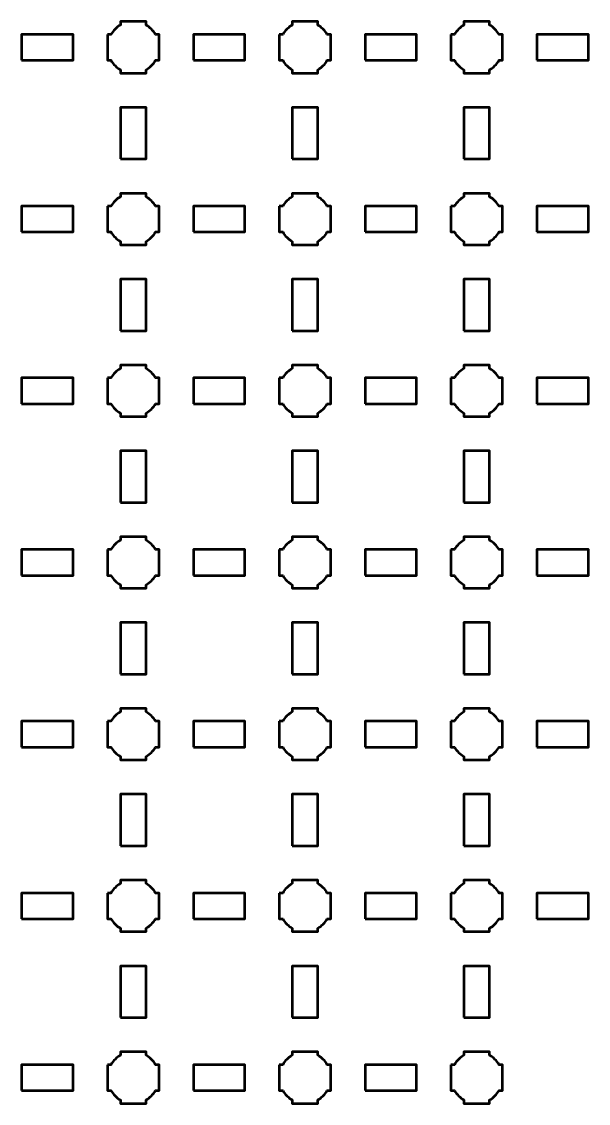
# Model space of a CAD drawing. Header units: centimetres. Extents: x -25.2 to 4.2, y -29.6 to -0.1.
# Drawn here: x -9.8 to -3.2, y -27.15 to -14.55 of the extents above; entities that cross this region are included whole.
import ezdxf

# ---------------------------------------------------------------- set-up
doc = ezdxf.new("R2010")
doc.units = ezdxf.units.CM
doc.header["$MEASUREMENT"] = 0
doc.layers.add('Layer 1', color=7, linetype='Continuous')

msp = doc.modelspace()

# ---------------------------------------------------------------- linework, layer by layer
at = {"layer": 'Layer 1', "lineweight": 53}
for points in [[(-9.8, -15), (-9.2, -15), (-9.2, -14.7), (-9.8, -14.7), (-9.8, -15)], [(-7.8, -15), (-7.2, -15), (-7.2, -14.7), (-7.8, -14.7), (-7.8, -15)], [(-5.8, -15), (-5.2, -15), (-5.2, -14.7), (-5.8, -14.7), (-5.8, -15)], [(-3.8, -15), (-3.2, -15), (-3.2, -14.7), (-3.8, -14.7), (-3.8, -15)], [(-8.65, -16.15), (-8.35, -16.15), (-8.35, -15.55), (-8.65, -15.55), (-8.65, -16.15)], [(-6.65, -16.15), (-6.35, -16.15), (-6.35, -15.55), (-6.65, -15.55), (-6.65, -16.15)], [(-4.65, -16.15), (-4.35, -16.15), (-4.35, -15.55), (-4.65, -15.55), (-4.65, -16.15)], [(-9.8, -17), (-9.2, -17), (-9.2, -16.7), (-9.8, -16.7), (-9.8, -17)], [(-7.8, -17), (-7.2, -17), (-7.2, -16.7), (-7.8, -16.7), (-7.8, -17)], [(-5.8, -17), (-5.2, -17), (-5.2, -16.7), (-5.8, -16.7), (-5.8, -17)], [(-3.8, -17), (-3.2, -17), (-3.2, -16.7), (-3.8, -16.7), (-3.8, -17)], [(-8.65, -18.15), (-8.35, -18.15), (-8.35, -17.55), (-8.65, -17.55), (-8.65, -18.15)], [(-6.65, -18.15), (-6.35, -18.15), (-6.35, -17.55), (-6.65, -17.55), (-6.65, -18.15)], [(-4.65, -18.15), (-4.35, -18.15), (-4.35, -17.55), (-4.65, -17.55), (-4.65, -18.15)], [(-9.8, -19), (-9.2, -19), (-9.2, -18.7), (-9.8, -18.7), (-9.8, -19)], [(-7.8, -19), (-7.2, -19), (-7.2, -18.7), (-7.8, -18.7), (-7.8, -19)], [(-5.8, -19), (-5.2, -19), (-5.2, -18.7), (-5.8, -18.7), (-5.8, -19)], [(-3.8, -19), (-3.2, -19), (-3.2, -18.7), (-3.8, -18.7), (-3.8, -19)], [(-8.65, -20.15), (-8.35, -20.15), (-8.35, -19.55), (-8.65, -19.55), (-8.65, -20.15)], [(-6.65, -20.15), (-6.35, -20.15), (-6.35, -19.55), (-6.65, -19.55), (-6.65, -20.15)], [(-4.65, -20.15), (-4.35, -20.15), (-4.35, -19.55), (-4.65, -19.55), (-4.65, -20.15)], [(-9.8, -21), (-9.2, -21), (-9.2, -20.7), (-9.8, -20.7), (-9.8, -21)], [(-7.8, -21), (-7.2, -21), (-7.2, -20.7), (-7.8, -20.7), (-7.8, -21)], [(-5.8, -21), (-5.2, -21), (-5.2, -20.7), (-5.8, -20.7), (-5.8, -21)], [(-3.8, -21), (-3.2, -21), (-3.2, -20.7), (-3.8, -20.7), (-3.8, -21)], [(-8.65, -22.15), (-8.35, -22.15), (-8.35, -21.55), (-8.65, -21.55), (-8.65, -22.15)], [(-6.65, -22.15), (-6.35, -22.15), (-6.35, -21.55), (-6.65, -21.55), (-6.65, -22.15)], [(-4.65, -22.15), (-4.35, -22.15), (-4.35, -21.55), (-4.65, -21.55), (-4.65, -22.15)], [(-9.8, -23), (-9.2, -23), (-9.2, -22.7), (-9.8, -22.7), (-9.8, -23)], [(-7.8, -23), (-7.2, -23), (-7.2, -22.7), (-7.8, -22.7), (-7.8, -23)], [(-5.8, -23), (-5.2, -23), (-5.2, -22.7), (-5.8, -22.7), (-5.8, -23)], [(-3.8, -23), (-3.2, -23), (-3.2, -22.7), (-3.8, -22.7), (-3.8, -23)], [(-8.65, -24.15), (-8.35, -24.15), (-8.35, -23.55), (-8.65, -23.55), (-8.65, -24.15)], [(-6.65, -24.15), (-6.35, -24.15), (-6.35, -23.55), (-6.65, -23.55), (-6.65, -24.15)], [(-4.65, -24.15), (-4.35, -24.15), (-4.35, -23.55), (-4.65, -23.55), (-4.65, -24.15)], [(-9.8, -25), (-9.2, -25), (-9.2, -24.7), (-9.8, -24.7), (-9.8, -25)], [(-7.8, -25), (-7.2, -25), (-7.2, -24.7), (-7.8, -24.7), (-7.8, -25)], [(-5.8, -25), (-5.2, -25), (-5.2, -24.7), (-5.8, -24.7), (-5.8, -25)], [(-3.8, -25), (-3.2, -25), (-3.2, -24.7), (-3.8, -24.7), (-3.8, -25)], [(-8.65, -26.15), (-8.35, -26.15), (-8.35, -25.55), (-8.65, -25.55), (-8.65, -26.15)], [(-6.65, -26.15), (-6.35, -26.15), (-6.35, -25.55), (-6.65, -25.55), (-6.65, -26.15)], [(-4.65, -26.15), (-4.35, -26.15), (-4.35, -25.55), (-4.65, -25.55), (-4.65, -26.15)], [(-9.8, -27), (-9.2, -27), (-9.2, -26.7), (-9.8, -26.7), (-9.8, -27)], [(-7.8, -27), (-7.2, -27), (-7.2, -26.7), (-7.8, -26.7), (-7.8, -27)], [(-5.8, -27), (-5.2, -27), (-5.2, -26.7), (-5.8, -26.7), (-5.8, -27)]]:
    msp.add_lwpolyline(points, close=True, dxfattribs=at)
for points in [[(-8.8, -14.7), (-8.8, -14.7), (-8.75985, -14.7), (-8.75985, -14.7), (-8.75985, -14.7), (-8.7335, -14.65447), (-8.69553, -14.6165), (-8.65, -14.59015), (-8.65, -14.59015), (-8.65, -14.59015), (-8.65, -14.55), (-8.65, -14.55), (-8.65, -14.55), (-8.65, -14.55), (-8.5, -14.55), (-8.5, -14.55), (-8.5, -14.55), (-8.5, -14.55), (-8.35, -14.55), (-8.35, -14.55), (-8.35, -14.55), (-8.35, -14.55), (-8.35, -14.59015), (-8.35, -14.59015), (-8.35, -14.59015), (-8.30447, -14.6165), (-8.2665, -14.65447), (-8.24015, -14.7), (-8.24015, -14.7), (-8.24015, -14.7), (-8.2, -14.7), (-8.2, -14.7), (-8.2, -14.7), (-8.2, -14.7), (-8.2, -14.85), (-8.2, -14.85), (-8.2, -14.85), (-8.2, -14.85), (-8.2, -15), (-8.2, -15), (-8.2, -15), (-8.2, -15), (-8.24015, -15), (-8.24015, -15), (-8.24015, -15), (-8.2665, -15.04553), (-8.30447, -15.0835), (-8.35, -15.10985), (-8.35, -15.10985), (-8.35, -15.10985), (-8.35, -15.15), (-8.35, -15.15), (-8.35, -15.15), (-8.35, -15.15), (-8.5, -15.15), (-8.5, -15.15), (-8.5, -15.15), (-8.5, -15.15), (-8.65, -15.15), (-8.65, -15.15), (-8.65, -15.15), (-8.65, -15.15), (-8.65, -15.10985), (-8.65, -15.10985), (-8.65, -15.10985), (-8.69553, -15.0835), (-8.7335, -15.04553), (-8.75985, -15), (-8.75985, -15), (-8.75985, -15), (-8.8, -15), (-8.8, -15), (-8.8, -15), (-8.8, -15), (-8.8, -14.85), (-8.8, -14.85), (-8.8, -14.85), (-8.8, -14.85), (-8.8, -14.7), (-8.8, -14.7)], [(-6.8, -14.7), (-6.8, -14.7), (-6.75985, -14.7), (-6.75985, -14.7), (-6.75985, -14.7), (-6.7335, -14.65447), (-6.69553, -14.6165), (-6.65, -14.59015), (-6.65, -14.59015), (-6.65, -14.59015), (-6.65, -14.55), (-6.65, -14.55), (-6.65, -14.55), (-6.65, -14.55), (-6.5, -14.55), (-6.5, -14.55), (-6.5, -14.55), (-6.5, -14.55), (-6.35, -14.55), (-6.35, -14.55), (-6.35, -14.55), (-6.35, -14.55), (-6.35, -14.59015), (-6.35, -14.59015), (-6.35, -14.59015), (-6.30447, -14.6165), (-6.2665, -14.65447), (-6.24015, -14.7), (-6.24015, -14.7), (-6.24015, -14.7), (-6.2, -14.7), (-6.2, -14.7), (-6.2, -14.7), (-6.2, -14.7), (-6.2, -14.85), (-6.2, -14.85), (-6.2, -14.85), (-6.2, -14.85), (-6.2, -15), (-6.2, -15), (-6.2, -15), (-6.2, -15), (-6.24015, -15), (-6.24015, -15), (-6.24015, -15), (-6.2665, -15.04553), (-6.30447, -15.0835), (-6.35, -15.10985), (-6.35, -15.10985), (-6.35, -15.10985), (-6.35, -15.15), (-6.35, -15.15), (-6.35, -15.15), (-6.35, -15.15), (-6.5, -15.15), (-6.5, -15.15), (-6.5, -15.15), (-6.5, -15.15), (-6.65, -15.15), (-6.65, -15.15), (-6.65, -15.15), (-6.65, -15.15), (-6.65, -15.10985), (-6.65, -15.10985), (-6.65, -15.10985), (-6.69553, -15.0835), (-6.7335, -15.04553), (-6.75985, -15), (-6.75985, -15), (-6.75985, -15), (-6.8, -15), (-6.8, -15), (-6.8, -15), (-6.8, -15), (-6.8, -14.85), (-6.8, -14.85), (-6.8, -14.85), (-6.8, -14.85), (-6.8, -14.7), (-6.8, -14.7)], [(-4.8, -14.7), (-4.8, -14.7), (-4.75985, -14.7), (-4.75985, -14.7), (-4.75985, -14.7), (-4.7335, -14.65447), (-4.69553, -14.6165), (-4.65, -14.59015), (-4.65, -14.59015), (-4.65, -14.59015), (-4.65, -14.55), (-4.65, -14.55), (-4.65, -14.55), (-4.65, -14.55), (-4.5, -14.55), (-4.5, -14.55), (-4.5, -14.55), (-4.5, -14.55), (-4.35, -14.55), (-4.35, -14.55), (-4.35, -14.55), (-4.35, -14.55), (-4.35, -14.59015), (-4.35, -14.59015), (-4.35, -14.59015), (-4.30447, -14.6165), (-4.2665, -14.65447), (-4.24015, -14.7), (-4.24015, -14.7), (-4.24015, -14.7), (-4.2, -14.7), (-4.2, -14.7), (-4.2, -14.7), (-4.2, -14.7), (-4.2, -14.85), (-4.2, -14.85), (-4.2, -14.85), (-4.2, -14.85), (-4.2, -15), (-4.2, -15), (-4.2, -15), (-4.2, -15), (-4.24015, -15), (-4.24015, -15), (-4.24015, -15), (-4.2665, -15.04553), (-4.30447, -15.0835), (-4.35, -15.10985), (-4.35, -15.10985), (-4.35, -15.10985), (-4.35, -15.15), (-4.35, -15.15), (-4.35, -15.15), (-4.35, -15.15), (-4.5, -15.15), (-4.5, -15.15), (-4.5, -15.15), (-4.5, -15.15), (-4.65, -15.15), (-4.65, -15.15), (-4.65, -15.15), (-4.65, -15.15), (-4.65, -15.10985), (-4.65, -15.10985), (-4.65, -15.10985), (-4.69553, -15.0835), (-4.7335, -15.04553), (-4.75985, -15), (-4.75985, -15), (-4.75985, -15), (-4.8, -15), (-4.8, -15), (-4.8, -15), (-4.8, -15), (-4.8, -14.85), (-4.8, -14.85), (-4.8, -14.85), (-4.8, -14.85), (-4.8, -14.7), (-4.8, -14.7)], [(-8.8, -16.7), (-8.8, -16.7), (-8.75985, -16.7), (-8.75985, -16.7), (-8.75985, -16.7), (-8.7335, -16.65447), (-8.69553, -16.6165), (-8.65, -16.59015), (-8.65, -16.59015), (-8.65, -16.59015), (-8.65, -16.55), (-8.65, -16.55), (-8.65, -16.55), (-8.65, -16.55), (-8.5, -16.55), (-8.5, -16.55), (-8.5, -16.55), (-8.5, -16.55), (-8.35, -16.55), (-8.35, -16.55), (-8.35, -16.55), (-8.35, -16.55), (-8.35, -16.59015), (-8.35, -16.59015), (-8.35, -16.59015), (-8.30447, -16.6165), (-8.2665, -16.65447), (-8.24015, -16.7), (-8.24015, -16.7), (-8.24015, -16.7), (-8.2, -16.7), (-8.2, -16.7), (-8.2, -16.7), (-8.2, -16.7), (-8.2, -16.85), (-8.2, -16.85), (-8.2, -16.85), (-8.2, -16.85), (-8.2, -17), (-8.2, -17), (-8.2, -17), (-8.2, -17), (-8.24015, -17), (-8.24015, -17), (-8.24015, -17), (-8.2665, -17.04553), (-8.30447, -17.0835), (-8.35, -17.10985), (-8.35, -17.10985), (-8.35, -17.10985), (-8.35, -17.15), (-8.35, -17.15), (-8.35, -17.15), (-8.35, -17.15), (-8.5, -17.15), (-8.5, -17.15), (-8.5, -17.15), (-8.5, -17.15), (-8.65, -17.15), (-8.65, -17.15), (-8.65, -17.15), (-8.65, -17.15), (-8.65, -17.10985), (-8.65, -17.10985), (-8.65, -17.10985), (-8.69553, -17.0835), (-8.7335, -17.04553), (-8.75985, -17), (-8.75985, -17), (-8.75985, -17), (-8.8, -17), (-8.8, -17), (-8.8, -17), (-8.8, -17), (-8.8, -16.85), (-8.8, -16.85), (-8.8, -16.85), (-8.8, -16.85), (-8.8, -16.7), (-8.8, -16.7)], [(-6.8, -16.7), (-6.8, -16.7), (-6.75985, -16.7), (-6.75985, -16.7), (-6.75985, -16.7), (-6.7335, -16.65447), (-6.69553, -16.6165), (-6.65, -16.59015), (-6.65, -16.59015), (-6.65, -16.59015), (-6.65, -16.55), (-6.65, -16.55), (-6.65, -16.55), (-6.65, -16.55), (-6.5, -16.55), (-6.5, -16.55), (-6.5, -16.55), (-6.5, -16.55), (-6.35, -16.55), (-6.35, -16.55), (-6.35, -16.55), (-6.35, -16.55), (-6.35, -16.59015), (-6.35, -16.59015), (-6.35, -16.59015), (-6.30447, -16.6165), (-6.2665, -16.65447), (-6.24015, -16.7), (-6.24015, -16.7), (-6.24015, -16.7), (-6.2, -16.7), (-6.2, -16.7), (-6.2, -16.7), (-6.2, -16.7), (-6.2, -16.85), (-6.2, -16.85), (-6.2, -16.85), (-6.2, -16.85), (-6.2, -17), (-6.2, -17), (-6.2, -17), (-6.2, -17), (-6.24015, -17), (-6.24015, -17), (-6.24015, -17), (-6.2665, -17.04553), (-6.30447, -17.0835), (-6.35, -17.10985), (-6.35, -17.10985), (-6.35, -17.10985), (-6.35, -17.15), (-6.35, -17.15), (-6.35, -17.15), (-6.35, -17.15), (-6.5, -17.15), (-6.5, -17.15), (-6.5, -17.15), (-6.5, -17.15), (-6.65, -17.15), (-6.65, -17.15), (-6.65, -17.15), (-6.65, -17.15), (-6.65, -17.10985), (-6.65, -17.10985), (-6.65, -17.10985), (-6.69553, -17.0835), (-6.7335, -17.04553), (-6.75985, -17), (-6.75985, -17), (-6.75985, -17), (-6.8, -17), (-6.8, -17), (-6.8, -17), (-6.8, -17), (-6.8, -16.85), (-6.8, -16.85), (-6.8, -16.85), (-6.8, -16.85), (-6.8, -16.7), (-6.8, -16.7)], [(-4.8, -16.7), (-4.8, -16.7), (-4.75985, -16.7), (-4.75985, -16.7), (-4.75985, -16.7), (-4.7335, -16.65447), (-4.69553, -16.6165), (-4.65, -16.59015), (-4.65, -16.59015), (-4.65, -16.59015), (-4.65, -16.55), (-4.65, -16.55), (-4.65, -16.55), (-4.65, -16.55), (-4.5, -16.55), (-4.5, -16.55), (-4.5, -16.55), (-4.5, -16.55), (-4.35, -16.55), (-4.35, -16.55), (-4.35, -16.55), (-4.35, -16.55), (-4.35, -16.59015), (-4.35, -16.59015), (-4.35, -16.59015), (-4.30447, -16.6165), (-4.2665, -16.65447), (-4.24015, -16.7), (-4.24015, -16.7), (-4.24015, -16.7), (-4.2, -16.7), (-4.2, -16.7), (-4.2, -16.7), (-4.2, -16.7), (-4.2, -16.85), (-4.2, -16.85), (-4.2, -16.85), (-4.2, -16.85), (-4.2, -17), (-4.2, -17), (-4.2, -17), (-4.2, -17), (-4.24015, -17), (-4.24015, -17), (-4.24015, -17), (-4.2665, -17.04553), (-4.30447, -17.0835), (-4.35, -17.10985), (-4.35, -17.10985), (-4.35, -17.10985), (-4.35, -17.15), (-4.35, -17.15), (-4.35, -17.15), (-4.35, -17.15), (-4.5, -17.15), (-4.5, -17.15), (-4.5, -17.15), (-4.5, -17.15), (-4.65, -17.15), (-4.65, -17.15), (-4.65, -17.15), (-4.65, -17.15), (-4.65, -17.10985), (-4.65, -17.10985), (-4.65, -17.10985), (-4.69553, -17.0835), (-4.7335, -17.04553), (-4.75985, -17), (-4.75985, -17), (-4.75985, -17), (-4.8, -17), (-4.8, -17), (-4.8, -17), (-4.8, -17), (-4.8, -16.85), (-4.8, -16.85), (-4.8, -16.85), (-4.8, -16.85), (-4.8, -16.7), (-4.8, -16.7)], [(-8.8, -18.7), (-8.8, -18.7), (-8.75985, -18.7), (-8.75985, -18.7), (-8.75985, -18.7), (-8.7335, -18.65447), (-8.69553, -18.6165), (-8.65, -18.59015), (-8.65, -18.59015), (-8.65, -18.59015), (-8.65, -18.55), (-8.65, -18.55), (-8.65, -18.55), (-8.65, -18.55), (-8.5, -18.55), (-8.5, -18.55), (-8.5, -18.55), (-8.5, -18.55), (-8.35, -18.55), (-8.35, -18.55), (-8.35, -18.55), (-8.35, -18.55), (-8.35, -18.59015), (-8.35, -18.59015), (-8.35, -18.59015), (-8.30447, -18.6165), (-8.2665, -18.65447), (-8.24015, -18.7), (-8.24015, -18.7), (-8.24015, -18.7), (-8.2, -18.7), (-8.2, -18.7), (-8.2, -18.7), (-8.2, -18.7), (-8.2, -18.85), (-8.2, -18.85), (-8.2, -18.85), (-8.2, -18.85), (-8.2, -19), (-8.2, -19), (-8.2, -19), (-8.2, -19), (-8.24015, -19), (-8.24015, -19), (-8.24015, -19), (-8.2665, -19.04553), (-8.30447, -19.0835), (-8.35, -19.10985), (-8.35, -19.10985), (-8.35, -19.10985), (-8.35, -19.15), (-8.35, -19.15), (-8.35, -19.15), (-8.35, -19.15), (-8.5, -19.15), (-8.5, -19.15), (-8.5, -19.15), (-8.5, -19.15), (-8.65, -19.15), (-8.65, -19.15), (-8.65, -19.15), (-8.65, -19.15), (-8.65, -19.10985), (-8.65, -19.10985), (-8.65, -19.10985), (-8.69553, -19.0835), (-8.7335, -19.04553), (-8.75985, -19), (-8.75985, -19), (-8.75985, -19), (-8.8, -19), (-8.8, -19), (-8.8, -19), (-8.8, -19), (-8.8, -18.85), (-8.8, -18.85), (-8.8, -18.85), (-8.8, -18.85), (-8.8, -18.7), (-8.8, -18.7)], [(-6.8, -18.7), (-6.8, -18.7), (-6.75985, -18.7), (-6.75985, -18.7), (-6.75985, -18.7), (-6.7335, -18.65447), (-6.69553, -18.6165), (-6.65, -18.59015), (-6.65, -18.59015), (-6.65, -18.59015), (-6.65, -18.55), (-6.65, -18.55), (-6.65, -18.55), (-6.65, -18.55), (-6.5, -18.55), (-6.5, -18.55), (-6.5, -18.55), (-6.5, -18.55), (-6.35, -18.55), (-6.35, -18.55), (-6.35, -18.55), (-6.35, -18.55), (-6.35, -18.59015), (-6.35, -18.59015), (-6.35, -18.59015), (-6.30447, -18.6165), (-6.2665, -18.65447), (-6.24015, -18.7), (-6.24015, -18.7), (-6.24015, -18.7), (-6.2, -18.7), (-6.2, -18.7), (-6.2, -18.7), (-6.2, -18.7), (-6.2, -18.85), (-6.2, -18.85), (-6.2, -18.85), (-6.2, -18.85), (-6.2, -19), (-6.2, -19), (-6.2, -19), (-6.2, -19), (-6.24015, -19), (-6.24015, -19), (-6.24015, -19), (-6.2665, -19.04553), (-6.30447, -19.0835), (-6.35, -19.10985), (-6.35, -19.10985), (-6.35, -19.10985), (-6.35, -19.15), (-6.35, -19.15), (-6.35, -19.15), (-6.35, -19.15), (-6.5, -19.15), (-6.5, -19.15), (-6.5, -19.15), (-6.5, -19.15), (-6.65, -19.15), (-6.65, -19.15), (-6.65, -19.15), (-6.65, -19.15), (-6.65, -19.10985), (-6.65, -19.10985), (-6.65, -19.10985), (-6.69553, -19.0835), (-6.7335, -19.04553), (-6.75985, -19), (-6.75985, -19), (-6.75985, -19), (-6.8, -19), (-6.8, -19), (-6.8, -19), (-6.8, -19), (-6.8, -18.85), (-6.8, -18.85), (-6.8, -18.85), (-6.8, -18.85), (-6.8, -18.7), (-6.8, -18.7)], [(-4.8, -18.7), (-4.8, -18.7), (-4.75985, -18.7), (-4.75985, -18.7), (-4.75985, -18.7), (-4.7335, -18.65447), (-4.69553, -18.6165), (-4.65, -18.59015), (-4.65, -18.59015), (-4.65, -18.59015), (-4.65, -18.55), (-4.65, -18.55), (-4.65, -18.55), (-4.65, -18.55), (-4.5, -18.55), (-4.5, -18.55), (-4.5, -18.55), (-4.5, -18.55), (-4.35, -18.55), (-4.35, -18.55), (-4.35, -18.55), (-4.35, -18.55), (-4.35, -18.59015), (-4.35, -18.59015), (-4.35, -18.59015), (-4.30447, -18.6165), (-4.2665, -18.65447), (-4.24015, -18.7), (-4.24015, -18.7), (-4.24015, -18.7), (-4.2, -18.7), (-4.2, -18.7), (-4.2, -18.7), (-4.2, -18.7), (-4.2, -18.85), (-4.2, -18.85), (-4.2, -18.85), (-4.2, -18.85), (-4.2, -19), (-4.2, -19), (-4.2, -19), (-4.2, -19), (-4.24015, -19), (-4.24015, -19), (-4.24015, -19), (-4.2665, -19.04553), (-4.30447, -19.0835), (-4.35, -19.10985), (-4.35, -19.10985), (-4.35, -19.10985), (-4.35, -19.15), (-4.35, -19.15), (-4.35, -19.15), (-4.35, -19.15), (-4.5, -19.15), (-4.5, -19.15), (-4.5, -19.15), (-4.5, -19.15), (-4.65, -19.15), (-4.65, -19.15), (-4.65, -19.15), (-4.65, -19.15), (-4.65, -19.10985), (-4.65, -19.10985), (-4.65, -19.10985), (-4.69553, -19.0835), (-4.7335, -19.04553), (-4.75985, -19), (-4.75985, -19), (-4.75985, -19), (-4.8, -19), (-4.8, -19), (-4.8, -19), (-4.8, -19), (-4.8, -18.85), (-4.8, -18.85), (-4.8, -18.85), (-4.8, -18.85), (-4.8, -18.7), (-4.8, -18.7)], [(-8.8, -20.7), (-8.8, -20.7), (-8.75985, -20.7), (-8.75985, -20.7), (-8.75985, -20.7), (-8.7335, -20.65447), (-8.69553, -20.6165), (-8.65, -20.59015), (-8.65, -20.59015), (-8.65, -20.59015), (-8.65, -20.55), (-8.65, -20.55), (-8.65, -20.55), (-8.65, -20.55), (-8.5, -20.55), (-8.5, -20.55), (-8.5, -20.55), (-8.5, -20.55), (-8.35, -20.55), (-8.35, -20.55), (-8.35, -20.55), (-8.35, -20.55), (-8.35, -20.59015), (-8.35, -20.59015), (-8.35, -20.59015), (-8.30447, -20.6165), (-8.2665, -20.65447), (-8.24015, -20.7), (-8.24015, -20.7), (-8.24015, -20.7), (-8.2, -20.7), (-8.2, -20.7), (-8.2, -20.7), (-8.2, -20.7), (-8.2, -20.85), (-8.2, -20.85), (-8.2, -20.85), (-8.2, -20.85), (-8.2, -21), (-8.2, -21), (-8.2, -21), (-8.2, -21), (-8.24015, -21), (-8.24015, -21), (-8.24015, -21), (-8.2665, -21.04553), (-8.30447, -21.0835), (-8.35, -21.10985), (-8.35, -21.10985), (-8.35, -21.10985), (-8.35, -21.15), (-8.35, -21.15), (-8.35, -21.15), (-8.35, -21.15), (-8.5, -21.15), (-8.5, -21.15), (-8.5, -21.15), (-8.5, -21.15), (-8.65, -21.15), (-8.65, -21.15), (-8.65, -21.15), (-8.65, -21.15), (-8.65, -21.10985), (-8.65, -21.10985), (-8.65, -21.10985), (-8.69553, -21.0835), (-8.7335, -21.04553), (-8.75985, -21), (-8.75985, -21), (-8.75985, -21), (-8.8, -21), (-8.8, -21), (-8.8, -21), (-8.8, -21), (-8.8, -20.85), (-8.8, -20.85), (-8.8, -20.85), (-8.8, -20.85), (-8.8, -20.7), (-8.8, -20.7)], [(-6.8, -20.7), (-6.8, -20.7), (-6.75985, -20.7), (-6.75985, -20.7), (-6.75985, -20.7), (-6.7335, -20.65447), (-6.69553, -20.6165), (-6.65, -20.59015), (-6.65, -20.59015), (-6.65, -20.59015), (-6.65, -20.55), (-6.65, -20.55), (-6.65, -20.55), (-6.65, -20.55), (-6.5, -20.55), (-6.5, -20.55), (-6.5, -20.55), (-6.5, -20.55), (-6.35, -20.55), (-6.35, -20.55), (-6.35, -20.55), (-6.35, -20.55), (-6.35, -20.59015), (-6.35, -20.59015), (-6.35, -20.59015), (-6.30447, -20.6165), (-6.2665, -20.65447), (-6.24015, -20.7), (-6.24015, -20.7), (-6.24015, -20.7), (-6.2, -20.7), (-6.2, -20.7), (-6.2, -20.7), (-6.2, -20.7), (-6.2, -20.85), (-6.2, -20.85), (-6.2, -20.85), (-6.2, -20.85), (-6.2, -21), (-6.2, -21), (-6.2, -21), (-6.2, -21), (-6.24015, -21), (-6.24015, -21), (-6.24015, -21), (-6.2665, -21.04553), (-6.30447, -21.0835), (-6.35, -21.10985), (-6.35, -21.10985), (-6.35, -21.10985), (-6.35, -21.15), (-6.35, -21.15), (-6.35, -21.15), (-6.35, -21.15), (-6.5, -21.15), (-6.5, -21.15), (-6.5, -21.15), (-6.5, -21.15), (-6.65, -21.15), (-6.65, -21.15), (-6.65, -21.15), (-6.65, -21.15), (-6.65, -21.10985), (-6.65, -21.10985), (-6.65, -21.10985), (-6.69553, -21.0835), (-6.7335, -21.04553), (-6.75985, -21), (-6.75985, -21), (-6.75985, -21), (-6.8, -21), (-6.8, -21), (-6.8, -21), (-6.8, -21), (-6.8, -20.85), (-6.8, -20.85), (-6.8, -20.85), (-6.8, -20.85), (-6.8, -20.7), (-6.8, -20.7)], [(-4.8, -20.7), (-4.8, -20.7), (-4.75985, -20.7), (-4.75985, -20.7), (-4.75985, -20.7), (-4.7335, -20.65447), (-4.69553, -20.6165), (-4.65, -20.59015), (-4.65, -20.59015), (-4.65, -20.59015), (-4.65, -20.55), (-4.65, -20.55), (-4.65, -20.55), (-4.65, -20.55), (-4.5, -20.55), (-4.5, -20.55), (-4.5, -20.55), (-4.5, -20.55), (-4.35, -20.55), (-4.35, -20.55), (-4.35, -20.55), (-4.35, -20.55), (-4.35, -20.59015), (-4.35, -20.59015), (-4.35, -20.59015), (-4.30447, -20.6165), (-4.2665, -20.65447), (-4.24015, -20.7), (-4.24015, -20.7), (-4.24015, -20.7), (-4.2, -20.7), (-4.2, -20.7), (-4.2, -20.7), (-4.2, -20.7), (-4.2, -20.85), (-4.2, -20.85), (-4.2, -20.85), (-4.2, -20.85), (-4.2, -21), (-4.2, -21), (-4.2, -21), (-4.2, -21), (-4.24015, -21), (-4.24015, -21), (-4.24015, -21), (-4.2665, -21.04553), (-4.30447, -21.0835), (-4.35, -21.10985), (-4.35, -21.10985), (-4.35, -21.10985), (-4.35, -21.15), (-4.35, -21.15), (-4.35, -21.15), (-4.35, -21.15), (-4.5, -21.15), (-4.5, -21.15), (-4.5, -21.15), (-4.5, -21.15), (-4.65, -21.15), (-4.65, -21.15), (-4.65, -21.15), (-4.65, -21.15), (-4.65, -21.10985), (-4.65, -21.10985), (-4.65, -21.10985), (-4.69553, -21.0835), (-4.7335, -21.04553), (-4.75985, -21), (-4.75985, -21), (-4.75985, -21), (-4.8, -21), (-4.8, -21), (-4.8, -21), (-4.8, -21), (-4.8, -20.85), (-4.8, -20.85), (-4.8, -20.85), (-4.8, -20.85), (-4.8, -20.7), (-4.8, -20.7)], [(-8.8, -22.7), (-8.8, -22.7), (-8.75985, -22.7), (-8.75985, -22.7), (-8.75985, -22.7), (-8.7335, -22.65447), (-8.69553, -22.6165), (-8.65, -22.59015), (-8.65, -22.59015), (-8.65, -22.59015), (-8.65, -22.55), (-8.65, -22.55), (-8.65, -22.55), (-8.65, -22.55), (-8.5, -22.55), (-8.5, -22.55), (-8.5, -22.55), (-8.5, -22.55), (-8.35, -22.55), (-8.35, -22.55), (-8.35, -22.55), (-8.35, -22.55), (-8.35, -22.59015), (-8.35, -22.59015), (-8.35, -22.59015), (-8.30447, -22.6165), (-8.2665, -22.65447), (-8.24015, -22.7), (-8.24015, -22.7), (-8.24015, -22.7), (-8.2, -22.7), (-8.2, -22.7), (-8.2, -22.7), (-8.2, -22.7), (-8.2, -22.85), (-8.2, -22.85), (-8.2, -22.85), (-8.2, -22.85), (-8.2, -23), (-8.2, -23), (-8.2, -23), (-8.2, -23), (-8.24015, -23), (-8.24015, -23), (-8.24015, -23), (-8.2665, -23.04553), (-8.30447, -23.0835), (-8.35, -23.10985), (-8.35, -23.10985), (-8.35, -23.10985), (-8.35, -23.15), (-8.35, -23.15), (-8.35, -23.15), (-8.35, -23.15), (-8.5, -23.15), (-8.5, -23.15), (-8.5, -23.15), (-8.5, -23.15), (-8.65, -23.15), (-8.65, -23.15), (-8.65, -23.15), (-8.65, -23.15), (-8.65, -23.10985), (-8.65, -23.10985), (-8.65, -23.10985), (-8.69553, -23.0835), (-8.7335, -23.04553), (-8.75985, -23), (-8.75985, -23), (-8.75985, -23), (-8.8, -23), (-8.8, -23), (-8.8, -23), (-8.8, -23), (-8.8, -22.85), (-8.8, -22.85), (-8.8, -22.85), (-8.8, -22.85), (-8.8, -22.7), (-8.8, -22.7)], [(-6.8, -22.7), (-6.8, -22.7), (-6.75985, -22.7), (-6.75985, -22.7), (-6.75985, -22.7), (-6.7335, -22.65447), (-6.69553, -22.6165), (-6.65, -22.59015), (-6.65, -22.59015), (-6.65, -22.59015), (-6.65, -22.55), (-6.65, -22.55), (-6.65, -22.55), (-6.65, -22.55), (-6.5, -22.55), (-6.5, -22.55), (-6.5, -22.55), (-6.5, -22.55), (-6.35, -22.55), (-6.35, -22.55), (-6.35, -22.55), (-6.35, -22.55), (-6.35, -22.59015), (-6.35, -22.59015), (-6.35, -22.59015), (-6.30447, -22.6165), (-6.2665, -22.65447), (-6.24015, -22.7), (-6.24015, -22.7), (-6.24015, -22.7), (-6.2, -22.7), (-6.2, -22.7), (-6.2, -22.7), (-6.2, -22.7), (-6.2, -22.85), (-6.2, -22.85), (-6.2, -22.85), (-6.2, -22.85), (-6.2, -23), (-6.2, -23), (-6.2, -23), (-6.2, -23), (-6.24015, -23), (-6.24015, -23), (-6.24015, -23), (-6.2665, -23.04553), (-6.30447, -23.0835), (-6.35, -23.10985), (-6.35, -23.10985), (-6.35, -23.10985), (-6.35, -23.15), (-6.35, -23.15), (-6.35, -23.15), (-6.35, -23.15), (-6.5, -23.15), (-6.5, -23.15), (-6.5, -23.15), (-6.5, -23.15), (-6.65, -23.15), (-6.65, -23.15), (-6.65, -23.15), (-6.65, -23.15), (-6.65, -23.10985), (-6.65, -23.10985), (-6.65, -23.10985), (-6.69553, -23.0835), (-6.7335, -23.04553), (-6.75985, -23), (-6.75985, -23), (-6.75985, -23), (-6.8, -23), (-6.8, -23), (-6.8, -23), (-6.8, -23), (-6.8, -22.85), (-6.8, -22.85), (-6.8, -22.85), (-6.8, -22.85), (-6.8, -22.7), (-6.8, -22.7)], [(-4.8, -22.7), (-4.8, -22.7), (-4.75985, -22.7), (-4.75985, -22.7), (-4.75985, -22.7), (-4.7335, -22.65447), (-4.69553, -22.6165), (-4.65, -22.59015), (-4.65, -22.59015), (-4.65, -22.59015), (-4.65, -22.55), (-4.65, -22.55), (-4.65, -22.55), (-4.65, -22.55), (-4.5, -22.55), (-4.5, -22.55), (-4.5, -22.55), (-4.5, -22.55), (-4.35, -22.55), (-4.35, -22.55), (-4.35, -22.55), (-4.35, -22.55), (-4.35, -22.59015), (-4.35, -22.59015), (-4.35, -22.59015), (-4.30447, -22.6165), (-4.2665, -22.65447), (-4.24015, -22.7), (-4.24015, -22.7), (-4.24015, -22.7), (-4.2, -22.7), (-4.2, -22.7), (-4.2, -22.7), (-4.2, -22.7), (-4.2, -22.85), (-4.2, -22.85), (-4.2, -22.85), (-4.2, -22.85), (-4.2, -23), (-4.2, -23), (-4.2, -23), (-4.2, -23), (-4.24015, -23), (-4.24015, -23), (-4.24015, -23), (-4.2665, -23.04553), (-4.30447, -23.0835), (-4.35, -23.10985), (-4.35, -23.10985), (-4.35, -23.10985), (-4.35, -23.15), (-4.35, -23.15), (-4.35, -23.15), (-4.35, -23.15), (-4.5, -23.15), (-4.5, -23.15), (-4.5, -23.15), (-4.5, -23.15), (-4.65, -23.15), (-4.65, -23.15), (-4.65, -23.15), (-4.65, -23.15), (-4.65, -23.10985), (-4.65, -23.10985), (-4.65, -23.10985), (-4.69553, -23.0835), (-4.7335, -23.04553), (-4.75985, -23), (-4.75985, -23), (-4.75985, -23), (-4.8, -23), (-4.8, -23), (-4.8, -23), (-4.8, -23), (-4.8, -22.85), (-4.8, -22.85), (-4.8, -22.85), (-4.8, -22.85), (-4.8, -22.7), (-4.8, -22.7)], [(-8.8, -24.7), (-8.8, -24.7), (-8.75985, -24.7), (-8.75985, -24.7), (-8.75985, -24.7), (-8.7335, -24.65447), (-8.69553, -24.6165), (-8.65, -24.59015), (-8.65, -24.59015), (-8.65, -24.59015), (-8.65, -24.55), (-8.65, -24.55), (-8.65, -24.55), (-8.65, -24.55), (-8.5, -24.55), (-8.5, -24.55), (-8.5, -24.55), (-8.5, -24.55), (-8.35, -24.55), (-8.35, -24.55), (-8.35, -24.55), (-8.35, -24.55), (-8.35, -24.59015), (-8.35, -24.59015), (-8.35, -24.59015), (-8.30447, -24.6165), (-8.2665, -24.65447), (-8.24015, -24.7), (-8.24015, -24.7), (-8.24015, -24.7), (-8.2, -24.7), (-8.2, -24.7), (-8.2, -24.7), (-8.2, -24.7), (-8.2, -24.85), (-8.2, -24.85), (-8.2, -24.85), (-8.2, -24.85), (-8.2, -25), (-8.2, -25), (-8.2, -25), (-8.2, -25), (-8.24015, -25), (-8.24015, -25), (-8.24015, -25), (-8.2665, -25.04553), (-8.30447, -25.0835), (-8.35, -25.10985), (-8.35, -25.10985), (-8.35, -25.10985), (-8.35, -25.15), (-8.35, -25.15), (-8.35, -25.15), (-8.35, -25.15), (-8.5, -25.15), (-8.5, -25.15), (-8.5, -25.15), (-8.5, -25.15), (-8.65, -25.15), (-8.65, -25.15), (-8.65, -25.15), (-8.65, -25.15), (-8.65, -25.10985), (-8.65, -25.10985), (-8.65, -25.10985), (-8.69553, -25.0835), (-8.7335, -25.04553), (-8.75985, -25), (-8.75985, -25), (-8.75985, -25), (-8.8, -25), (-8.8, -25), (-8.8, -25), (-8.8, -25), (-8.8, -24.85), (-8.8, -24.85), (-8.8, -24.85), (-8.8, -24.85), (-8.8, -24.7), (-8.8, -24.7)], [(-6.8, -24.7), (-6.8, -24.7), (-6.75985, -24.7), (-6.75985, -24.7), (-6.75985, -24.7), (-6.7335, -24.65447), (-6.69553, -24.6165), (-6.65, -24.59015), (-6.65, -24.59015), (-6.65, -24.59015), (-6.65, -24.55), (-6.65, -24.55), (-6.65, -24.55), (-6.65, -24.55), (-6.5, -24.55), (-6.5, -24.55), (-6.5, -24.55), (-6.5, -24.55), (-6.35, -24.55), (-6.35, -24.55), (-6.35, -24.55), (-6.35, -24.55), (-6.35, -24.59015), (-6.35, -24.59015), (-6.35, -24.59015), (-6.30447, -24.6165), (-6.2665, -24.65447), (-6.24015, -24.7), (-6.24015, -24.7), (-6.24015, -24.7), (-6.2, -24.7), (-6.2, -24.7), (-6.2, -24.7), (-6.2, -24.7), (-6.2, -24.85), (-6.2, -24.85), (-6.2, -24.85), (-6.2, -24.85), (-6.2, -25), (-6.2, -25), (-6.2, -25), (-6.2, -25), (-6.24015, -25), (-6.24015, -25), (-6.24015, -25), (-6.2665, -25.04553), (-6.30447, -25.0835), (-6.35, -25.10985), (-6.35, -25.10985), (-6.35, -25.10985), (-6.35, -25.15), (-6.35, -25.15), (-6.35, -25.15), (-6.35, -25.15), (-6.5, -25.15), (-6.5, -25.15), (-6.5, -25.15), (-6.5, -25.15), (-6.65, -25.15), (-6.65, -25.15), (-6.65, -25.15), (-6.65, -25.15), (-6.65, -25.10985), (-6.65, -25.10985), (-6.65, -25.10985), (-6.69553, -25.0835), (-6.7335, -25.04553), (-6.75985, -25), (-6.75985, -25), (-6.75985, -25), (-6.8, -25), (-6.8, -25), (-6.8, -25), (-6.8, -25), (-6.8, -24.85), (-6.8, -24.85), (-6.8, -24.85), (-6.8, -24.85), (-6.8, -24.7), (-6.8, -24.7)], [(-4.8, -24.7), (-4.8, -24.7), (-4.75985, -24.7), (-4.75985, -24.7), (-4.75985, -24.7), (-4.7335, -24.65447), (-4.69553, -24.6165), (-4.65, -24.59015), (-4.65, -24.59015), (-4.65, -24.59015), (-4.65, -24.55), (-4.65, -24.55), (-4.65, -24.55), (-4.65, -24.55), (-4.5, -24.55), (-4.5, -24.55), (-4.5, -24.55), (-4.5, -24.55), (-4.35, -24.55), (-4.35, -24.55), (-4.35, -24.55), (-4.35, -24.55), (-4.35, -24.59015), (-4.35, -24.59015), (-4.35, -24.59015), (-4.30447, -24.6165), (-4.2665, -24.65447), (-4.24015, -24.7), (-4.24015, -24.7), (-4.24015, -24.7), (-4.2, -24.7), (-4.2, -24.7), (-4.2, -24.7), (-4.2, -24.7), (-4.2, -24.85), (-4.2, -24.85), (-4.2, -24.85), (-4.2, -24.85), (-4.2, -25), (-4.2, -25), (-4.2, -25), (-4.2, -25), (-4.24015, -25), (-4.24015, -25), (-4.24015, -25), (-4.2665, -25.04553), (-4.30447, -25.0835), (-4.35, -25.10985), (-4.35, -25.10985), (-4.35, -25.10985), (-4.35, -25.15), (-4.35, -25.15), (-4.35, -25.15), (-4.35, -25.15), (-4.5, -25.15), (-4.5, -25.15), (-4.5, -25.15), (-4.5, -25.15), (-4.65, -25.15), (-4.65, -25.15), (-4.65, -25.15), (-4.65, -25.15), (-4.65, -25.10985), (-4.65, -25.10985), (-4.65, -25.10985), (-4.69553, -25.0835), (-4.7335, -25.04553), (-4.75985, -25), (-4.75985, -25), (-4.75985, -25), (-4.8, -25), (-4.8, -25), (-4.8, -25), (-4.8, -25), (-4.8, -24.85), (-4.8, -24.85), (-4.8, -24.85), (-4.8, -24.85), (-4.8, -24.7), (-4.8, -24.7)], [(-8.8, -26.7), (-8.8, -26.7), (-8.75985, -26.7), (-8.75985, -26.7), (-8.75985, -26.7), (-8.7335, -26.65447), (-8.69553, -26.6165), (-8.65, -26.59015), (-8.65, -26.59015), (-8.65, -26.59015), (-8.65, -26.55), (-8.65, -26.55), (-8.65, -26.55), (-8.65, -26.55), (-8.5, -26.55), (-8.5, -26.55), (-8.5, -26.55), (-8.5, -26.55), (-8.35, -26.55), (-8.35, -26.55), (-8.35, -26.55), (-8.35, -26.55), (-8.35, -26.59015), (-8.35, -26.59015), (-8.35, -26.59015), (-8.30447, -26.6165), (-8.2665, -26.65447), (-8.24015, -26.7), (-8.24015, -26.7), (-8.24015, -26.7), (-8.2, -26.7), (-8.2, -26.7), (-8.2, -26.7), (-8.2, -26.7), (-8.2, -26.85), (-8.2, -26.85), (-8.2, -26.85), (-8.2, -26.85), (-8.2, -27), (-8.2, -27), (-8.2, -27), (-8.2, -27), (-8.24015, -27), (-8.24015, -27), (-8.24015, -27), (-8.2665, -27.04553), (-8.30447, -27.0835), (-8.35, -27.10985), (-8.35, -27.10985), (-8.35, -27.10985), (-8.35, -27.15), (-8.35, -27.15), (-8.35, -27.15), (-8.35, -27.15), (-8.5, -27.15), (-8.5, -27.15), (-8.5, -27.15), (-8.5, -27.15), (-8.65, -27.15), (-8.65, -27.15), (-8.65, -27.15), (-8.65, -27.15), (-8.65, -27.10985), (-8.65, -27.10985), (-8.65, -27.10985), (-8.69553, -27.0835), (-8.7335, -27.04553), (-8.75985, -27), (-8.75985, -27), (-8.75985, -27), (-8.8, -27), (-8.8, -27), (-8.8, -27), (-8.8, -27), (-8.8, -26.85), (-8.8, -26.85), (-8.8, -26.85), (-8.8, -26.85), (-8.8, -26.7), (-8.8, -26.7)], [(-6.8, -26.7), (-6.8, -26.7), (-6.75985, -26.7), (-6.75985, -26.7), (-6.75985, -26.7), (-6.7335, -26.65447), (-6.69553, -26.6165), (-6.65, -26.59015), (-6.65, -26.59015), (-6.65, -26.59015), (-6.65, -26.55), (-6.65, -26.55), (-6.65, -26.55), (-6.65, -26.55), (-6.5, -26.55), (-6.5, -26.55), (-6.5, -26.55), (-6.5, -26.55), (-6.35, -26.55), (-6.35, -26.55), (-6.35, -26.55), (-6.35, -26.55), (-6.35, -26.59015), (-6.35, -26.59015), (-6.35, -26.59015), (-6.30447, -26.6165), (-6.2665, -26.65447), (-6.24015, -26.7), (-6.24015, -26.7), (-6.24015, -26.7), (-6.2, -26.7), (-6.2, -26.7), (-6.2, -26.7), (-6.2, -26.7), (-6.2, -26.85), (-6.2, -26.85), (-6.2, -26.85), (-6.2, -26.85), (-6.2, -27), (-6.2, -27), (-6.2, -27), (-6.2, -27), (-6.24015, -27), (-6.24015, -27), (-6.24015, -27), (-6.2665, -27.04553), (-6.30447, -27.0835), (-6.35, -27.10985), (-6.35, -27.10985), (-6.35, -27.10985), (-6.35, -27.15), (-6.35, -27.15), (-6.35, -27.15), (-6.35, -27.15), (-6.5, -27.15), (-6.5, -27.15), (-6.5, -27.15), (-6.5, -27.15), (-6.65, -27.15), (-6.65, -27.15), (-6.65, -27.15), (-6.65, -27.15), (-6.65, -27.10985), (-6.65, -27.10985), (-6.65, -27.10985), (-6.69553, -27.0835), (-6.7335, -27.04553), (-6.75985, -27), (-6.75985, -27), (-6.75985, -27), (-6.8, -27), (-6.8, -27), (-6.8, -27), (-6.8, -27), (-6.8, -26.85), (-6.8, -26.85), (-6.8, -26.85), (-6.8, -26.85), (-6.8, -26.7), (-6.8, -26.7)], [(-4.8, -26.7), (-4.8, -26.7), (-4.75985, -26.7), (-4.75985, -26.7), (-4.75985, -26.7), (-4.7335, -26.65447), (-4.69553, -26.6165), (-4.65, -26.59015), (-4.65, -26.59015), (-4.65, -26.59015), (-4.65, -26.55), (-4.65, -26.55), (-4.65, -26.55), (-4.65, -26.55), (-4.5, -26.55), (-4.5, -26.55), (-4.5, -26.55), (-4.5, -26.55), (-4.35, -26.55), (-4.35, -26.55), (-4.35, -26.55), (-4.35, -26.55), (-4.35, -26.59015), (-4.35, -26.59015), (-4.35, -26.59015), (-4.30447, -26.6165), (-4.2665, -26.65447), (-4.24015, -26.7), (-4.24015, -26.7), (-4.24015, -26.7), (-4.2, -26.7), (-4.2, -26.7), (-4.2, -26.7), (-4.2, -26.7), (-4.2, -26.85), (-4.2, -26.85), (-4.2, -26.85), (-4.2, -26.85), (-4.2, -27), (-4.2, -27), (-4.2, -27), (-4.2, -27), (-4.24015, -27), (-4.24015, -27), (-4.24015, -27), (-4.2665, -27.04553), (-4.30447, -27.0835), (-4.35, -27.10985), (-4.35, -27.10985), (-4.35, -27.10985), (-4.35, -27.15), (-4.35, -27.15), (-4.35, -27.15), (-4.35, -27.15), (-4.5, -27.15), (-4.5, -27.15), (-4.5, -27.15), (-4.5, -27.15), (-4.65, -27.15), (-4.65, -27.15), (-4.65, -27.15), (-4.65, -27.15), (-4.65, -27.10985), (-4.65, -27.10985), (-4.65, -27.10985), (-4.69553, -27.0835), (-4.7335, -27.04553), (-4.75985, -27), (-4.75985, -27), (-4.75985, -27), (-4.8, -27), (-4.8, -27), (-4.8, -27), (-4.8, -27), (-4.8, -26.85), (-4.8, -26.85), (-4.8, -26.85), (-4.8, -26.85), (-4.8, -26.7), (-4.8, -26.7)]]:
    msp.add_open_spline(points, degree=3, knots=[0, 0, 0, 0, 0.05, 0.05, 0.05, 0.05, 0.1, 0.1, 0.1, 0.1, 0.15, 0.15, 0.15, 0.15, 0.2, 0.2, 0.2, 0.2, 0.25, 0.25, 0.25, 0.25, 0.3, 0.3, 0.3, 0.3, 0.35, 0.35, 0.35, 0.35, 0.4, 0.4, 0.4, 0.4, 0.45, 0.45, 0.45, 0.45, 0.5, 0.5, 0.5, 0.5, 0.55, 0.55, 0.55, 0.55, 0.6, 0.6, 0.6, 0.6, 0.65, 0.65, 0.65, 0.65, 0.7, 0.7, 0.7, 0.7, 0.75, 0.75, 0.75, 0.75, 0.8, 0.8, 0.8, 0.8, 0.85, 0.85, 0.85, 0.85, 0.9, 0.9, 0.9, 0.9, 0.95, 0.95, 0.95, 0.95, 1, 1, 1, 1], dxfattribs=at)

doc.saveas('drawing.dxf')
